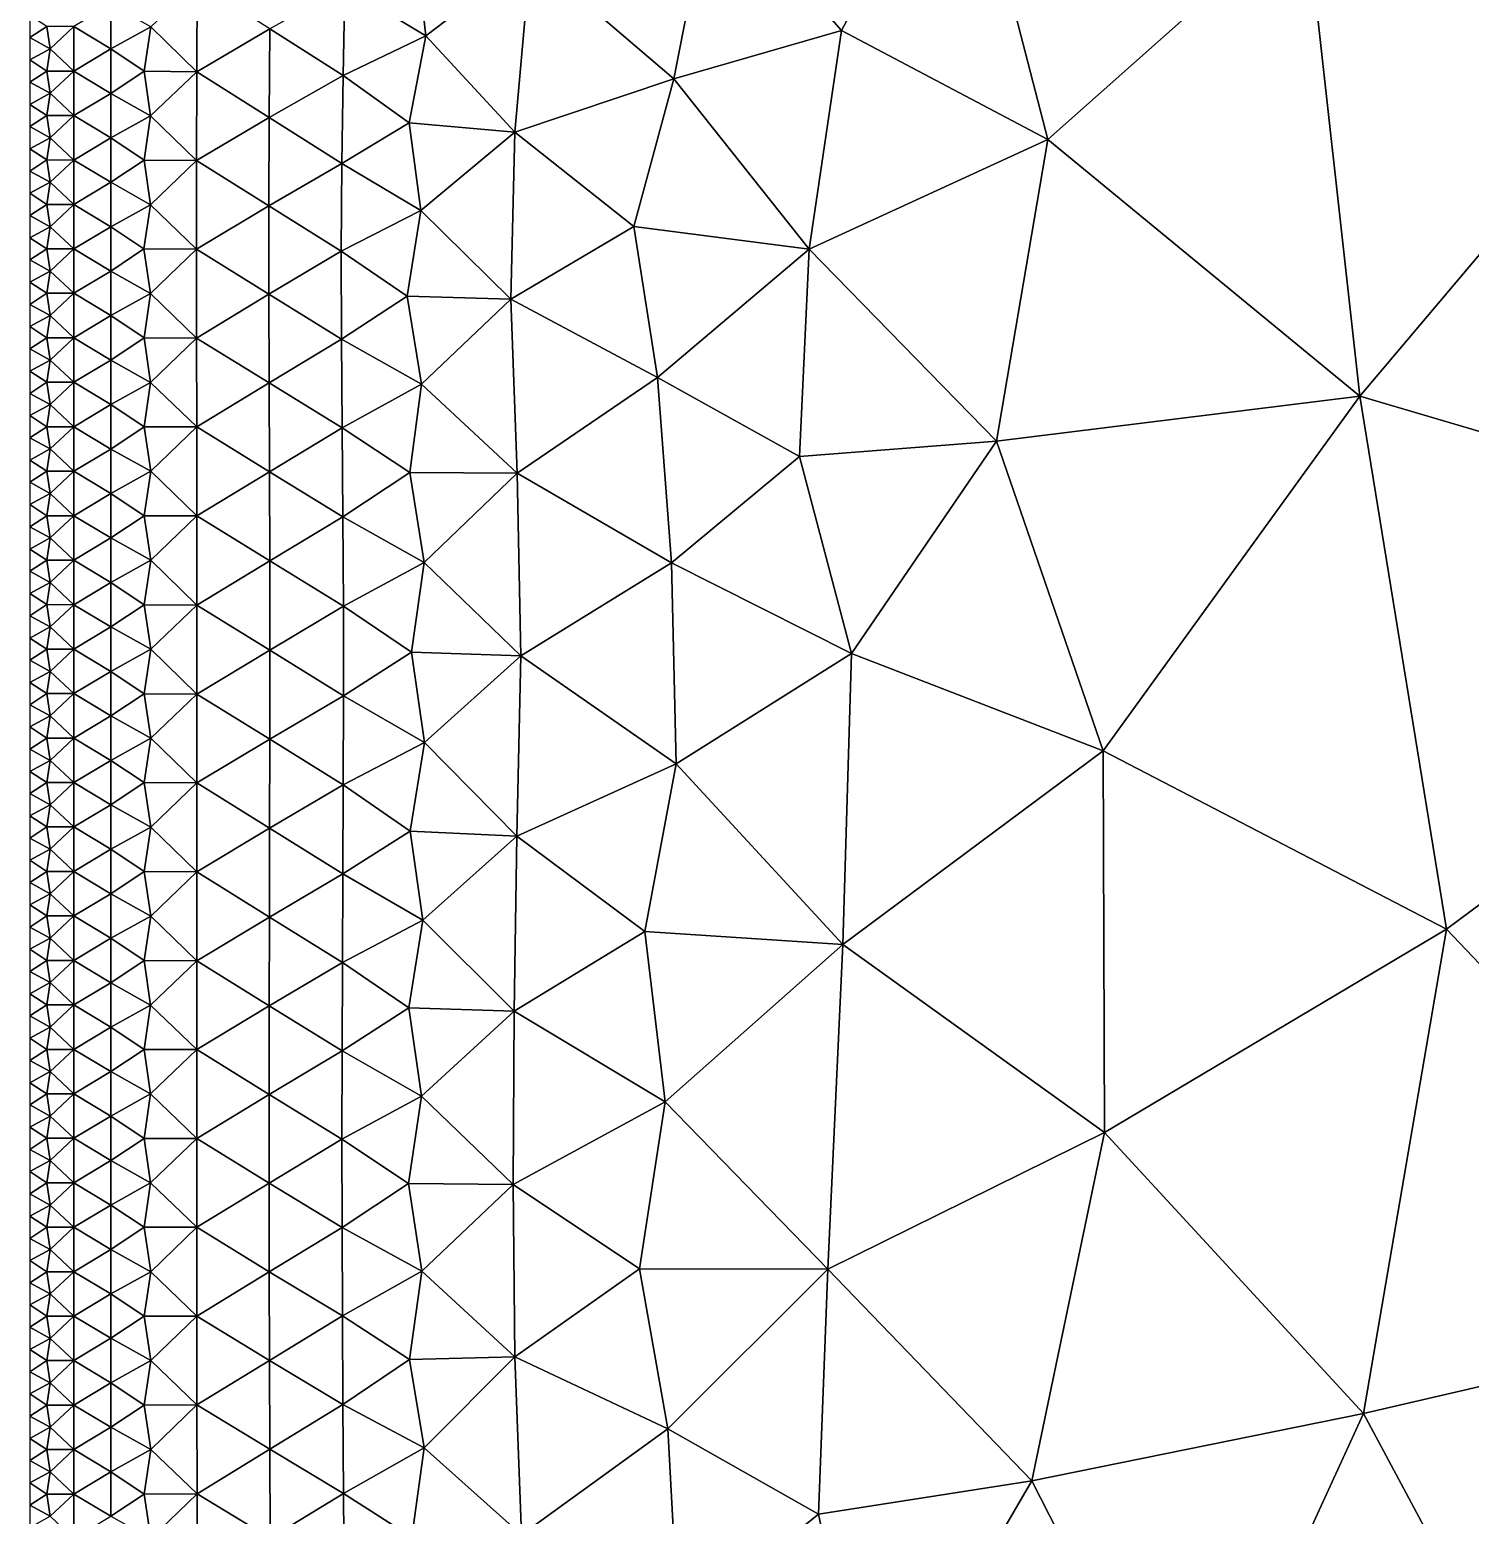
# Model space of a CAD drawing. Header units: metres. Extents: x 0 to 72, y -280 to 0.
# Drawn here: x 0.02 to 12.99, y -133.57 to -120.2 of the extents above; entities that cross this region are included whole.
import ezdxf

# ---------------------------------------------------------------- set-up
doc = ezdxf.new("R2010")
doc.units = ezdxf.units.M

msp = doc.modelspace()

# ---------------------------------------------------------------- linework, layer by layer
at = {"layer": 'layer', "color": 0}
for points in [[(7.32913, -120.209), (8.40694, -118.183), (6.16256, -118.878)], [(9.18448, -121.189), (8.40694, -118.183), (7.32913, -120.209)], [(11.5064, -119.124), (8.40694, -118.183), (9.18448, -121.189)], [(6.16256, -118.878), (4.52826, -119.538), (5.81857, -120.643)], [(6.16256, -118.878), (5.81857, -120.643), (7.32913, -120.209)], [(11.9925, -123.501), (11.5064, -119.124), (9.18448, -121.189)], [(11.9925, -123.501), (14.8073, -120.169), (11.5064, -119.124)], [(3.49313, -119.444), (2.85621, -119.814), (3.58726, -120.256)], [(3.49313, -119.444), (3.58726, -120.256), (4.52826, -119.538)], [(4.52826, -119.538), (3.58726, -120.256), (4.38851, -121.122)], [(4.52826, -119.538), (4.38851, -121.122), (5.81857, -120.643)], [(1.52745, -119.78), (1.10965, -120.176), (1.52442, -120.58)], [(1.52745, -119.78), (1.52442, -120.58), (2.18253, -120.193)], [(2.85621, -119.814), (2.18253, -120.193), (2.84061, -120.612)], [(2.85621, -119.814), (2.84061, -120.612), (3.58726, -120.256)], [(0.02, -120.072), (0.02, -120.272), (0.173459, -120.172)], [(0.750647, -119.974), (0.417788, -120.173), (0.750367, -120.374)], [(0.750647, -119.974), (0.750367, -120.374), (1.10965, -120.176)], [(0.173459, -120.172), (0.02, -120.272), (0.203927, -120.373)], [(0.173459, -120.172), (0.203927, -120.373), (0.417788, -120.173)], [(0.417788, -120.173), (0.203927, -120.373), (0.417686, -120.573)], [(0.417788, -120.173), (0.417686, -120.573), (0.750367, -120.374)], [(1.10965, -120.176), (0.750367, -120.374), (1.04957, -120.575)], [(1.10965, -120.176), (1.04957, -120.575), (1.52442, -120.58)], [(2.18253, -120.193), (1.52442, -120.58), (2.17587, -120.99)], [(2.18253, -120.193), (2.17587, -120.99), (2.84061, -120.612)], [(7.32913, -120.209), (5.81857, -120.643), (7.03527, -122.176)], [(9.18448, -121.189), (7.32913, -120.209), (7.03527, -122.176)], [(17.1751, -125.026), (14.8073, -120.169), (11.9925, -123.501)], [(0.02, -120.272), (0.02, -120.472), (0.203927, -120.373)], [(3.58726, -120.256), (2.84061, -120.612), (3.43519, -121.038)], [(3.58726, -120.256), (3.43519, -121.038), (4.38851, -121.122)], [(0.203927, -120.373), (0.02, -120.472), (0.173428, -120.573)], [(0.02, -120.472), (0.02, -120.673), (0.173428, -120.573)], [(0.203927, -120.373), (0.173428, -120.573), (0.417686, -120.573)], [(0.750367, -120.374), (0.417686, -120.573), (0.750109, -120.774)], [(0.750367, -120.374), (0.750109, -120.774), (1.04957, -120.575)], [(0.173428, -120.573), (0.02, -120.673), (0.20389, -120.773)], [(0.173428, -120.573), (0.20389, -120.773), (0.417686, -120.573)], [(0.417686, -120.573), (0.20389, -120.773), (0.417607, -120.973)], [(0.417686, -120.573), (0.417607, -120.973), (0.750109, -120.774)], [(1.04957, -120.575), (0.750109, -120.774), (1.1085, -120.976)], [(1.04957, -120.575), (1.1085, -120.976), (1.52442, -120.58)], [(1.52442, -120.58), (1.1085, -120.976), (1.52238, -121.379)], [(1.52442, -120.58), (1.52238, -121.379), (2.17587, -120.99)], [(2.84061, -120.612), (2.17587, -120.99), (2.82896, -121.404)], [(2.84061, -120.612), (2.82896, -121.404), (3.43519, -121.038)], [(0.02, -120.673), (0.02, -120.873), (0.20389, -120.773)], [(5.81857, -120.643), (4.38851, -121.122), (5.45849, -121.972)], [(5.81857, -120.643), (5.45849, -121.972), (7.03527, -122.176)], [(0.20389, -120.773), (0.02, -120.873), (0.173404, -120.973)], [(0.02, -120.873), (0.02, -121.073), (0.173404, -120.973)], [(0.20389, -120.773), (0.173404, -120.973), (0.417607, -120.973)], [(0.750109, -120.774), (0.417607, -120.973), (0.749942, -121.174)], [(0.750109, -120.774), (0.749942, -121.174), (1.1085, -120.976)], [(0.173404, -120.973), (0.02, -121.073), (0.203865, -121.173)], [(0.173404, -120.973), (0.203865, -121.173), (0.417607, -120.973)], [(0.417607, -120.973), (0.203865, -121.173), (0.417556, -121.374)], [(0.417607, -120.973), (0.417556, -121.374), (0.749942, -121.174)], [(1.1085, -120.976), (0.749942, -121.174), (1.04886, -121.375)], [(1.1085, -120.976), (1.04886, -121.375), (1.52238, -121.379)], [(2.17587, -120.99), (1.52238, -121.379), (2.17217, -121.786)], [(2.17587, -120.99), (2.17217, -121.786), (2.82896, -121.404)], [(0.02, -121.073), (0.02, -121.273), (0.203865, -121.173)], [(3.43519, -121.038), (2.82896, -121.404), (3.54072, -121.827)], [(3.43519, -121.038), (3.54072, -121.827), (4.38851, -121.122)], [(4.38851, -121.122), (3.54072, -121.827), (4.35033, -122.628)], [(4.38851, -121.122), (4.35033, -122.628), (5.45849, -121.972)], [(0.203865, -121.173), (0.02, -121.273), (0.17339, -121.373)], [(0.02, -121.273), (0.02, -121.473), (0.17339, -121.373)], [(0.203865, -121.173), (0.17339, -121.373), (0.417556, -121.374)], [(0.749942, -121.174), (0.417556, -121.374), (0.749826, -121.574)], [(0.749942, -121.174), (0.749826, -121.574), (1.04886, -121.375)], [(8.72362, -123.906), (9.18448, -121.189), (7.03527, -122.176)], [(8.72362, -123.906), (11.9925, -123.501), (9.18448, -121.189)], [(0.17339, -121.373), (0.02, -121.473), (0.203851, -121.573)], [(0.17339, -121.373), (0.203851, -121.573), (0.417556, -121.374)], [(0.417556, -121.374), (0.203851, -121.573), (0.417534, -121.774)], [(0.417556, -121.374), (0.417534, -121.774), (0.749826, -121.574)], [(1.04886, -121.375), (0.749826, -121.574), (1.10792, -121.776)], [(1.04886, -121.375), (1.10792, -121.776), (1.52238, -121.379)], [(1.52238, -121.379), (1.10792, -121.776), (1.5217, -122.178)], [(1.52238, -121.379), (1.5217, -122.178), (2.17217, -121.786)], [(2.82896, -121.404), (2.17217, -121.786), (2.82473, -122.195)], [(2.82896, -121.404), (2.82473, -122.195), (3.54072, -121.827)], [(0.02, -121.473), (0.02, -121.673), (0.203851, -121.573)], [(0.203851, -121.573), (0.02, -121.673), (0.173385, -121.774)], [(0.02, -121.673), (0.02, -121.873), (0.173385, -121.774)], [(0.203851, -121.573), (0.173385, -121.774), (0.417534, -121.774)], [(0.749826, -121.574), (0.417534, -121.774), (0.749797, -121.974)], [(0.749826, -121.574), (0.749797, -121.974), (1.10792, -121.776)], [(0.173385, -121.774), (0.02, -121.873), (0.203849, -121.974)], [(0.173385, -121.774), (0.203849, -121.974), (0.417534, -121.774)], [(0.417534, -121.774), (0.203849, -121.974), (0.417539, -122.174)], [(0.417534, -121.774), (0.417539, -122.174), (0.749797, -121.974)], [(1.10792, -121.776), (0.749797, -121.974), (1.04869, -122.175)], [(1.10792, -121.776), (1.04869, -122.175), (1.5217, -122.178)], [(2.17217, -121.786), (1.5217, -122.178), (2.17188, -122.582)], [(2.17217, -121.786), (2.17188, -122.582), (2.82473, -122.195)], [(3.54072, -121.827), (2.82473, -122.195), (3.41857, -122.601)], [(3.54072, -121.827), (3.41857, -122.601), (4.35033, -122.628)], [(0.02, -121.873), (0.02, -122.074), (0.203849, -121.974)], [(0.203849, -121.974), (0.02, -122.074), (0.173388, -122.174)], [(0.02, -122.074), (0.02, -122.274), (0.173388, -122.174)], [(0.203849, -121.974), (0.173388, -122.174), (0.417539, -122.174)], [(0.749797, -121.974), (0.417539, -122.174), (0.749825, -122.375)], [(0.749797, -121.974), (0.749825, -122.375), (1.04869, -122.175)], [(5.45849, -121.972), (4.35033, -122.628), (5.67269, -123.331)], [(5.45849, -121.972), (5.67269, -123.331), (7.03527, -122.176)], [(0.173388, -122.174), (0.02, -122.274), (0.203857, -122.374)], [(0.173388, -122.174), (0.203857, -122.374), (0.417539, -122.174)], [(0.417539, -122.174), (0.203857, -122.374), (0.417566, -122.574)], [(0.417539, -122.174), (0.417566, -122.574), (0.749825, -122.375)], [(1.04869, -122.175), (0.749825, -122.375), (1.10797, -122.576)], [(1.04869, -122.175), (1.10797, -122.576), (1.5217, -122.178)], [(1.5217, -122.178), (1.10797, -122.576), (1.52224, -122.977)], [(1.5217, -122.178), (1.52224, -122.977), (2.17188, -122.582)], [(2.82473, -122.195), (2.17188, -122.582), (2.8268, -122.987)], [(2.82473, -122.195), (2.8268, -122.987), (3.41857, -122.601)], [(5.67269, -123.331), (6.95012, -124.042), (7.03527, -122.176)], [(6.95012, -124.042), (8.72362, -123.906), (7.03527, -122.176)], [(0.02, -122.274), (0.02, -122.474), (0.203857, -122.374)], [(0.203857, -122.374), (0.02, -122.474), (0.173398, -122.574)], [(0.02, -122.474), (0.02, -122.674), (0.173398, -122.574)], [(0.203857, -122.374), (0.173398, -122.574), (0.417566, -122.574)], [(0.749825, -122.375), (0.417566, -122.574), (0.749909, -122.775)], [(0.749825, -122.375), (0.749909, -122.775), (1.10797, -122.576)], [(0.173398, -122.574), (0.02, -122.674), (0.203872, -122.774)], [(0.173398, -122.574), (0.203872, -122.774), (0.417566, -122.574)], [(0.417566, -122.574), (0.203872, -122.774), (0.417612, -122.975)], [(0.417566, -122.574), (0.417612, -122.975), (0.749909, -122.775)], [(1.10797, -122.576), (0.749909, -122.775), (1.04898, -122.975)], [(1.10797, -122.576), (1.04898, -122.975), (1.52224, -122.977)], [(2.17188, -122.582), (1.52224, -122.977), (2.17413, -123.38)], [(2.17188, -122.582), (2.17413, -123.38), (2.8268, -122.987)], [(3.41857, -122.601), (2.8268, -122.987), (3.5469, -123.393)], [(3.41857, -122.601), (3.5469, -123.393), (4.35033, -122.628)], [(4.35033, -122.628), (3.5469, -123.393), (4.40708, -124.192)], [(4.35033, -122.628), (4.40708, -124.192), (5.67269, -123.331)], [(0.02, -122.674), (0.02, -122.874), (0.203872, -122.774)], [(0.203872, -122.774), (0.02, -122.874), (0.173413, -122.974)], [(0.02, -122.874), (0.02, -123.074), (0.173413, -122.974)], [(0.203872, -122.774), (0.173413, -122.974), (0.417612, -122.975)], [(0.749909, -122.775), (0.417612, -122.975), (0.750034, -123.175)], [(0.749909, -122.775), (0.750034, -123.175), (1.04898, -122.975)], [(0.173413, -122.974), (0.02, -123.074), (0.203894, -123.175)], [(0.173413, -122.974), (0.203894, -123.175), (0.417612, -122.975)], [(0.417612, -122.975), (0.203894, -123.175), (0.417666, -123.375)], [(0.417612, -122.975), (0.417666, -123.375), (0.750034, -123.175)], [(1.04898, -122.975), (0.750034, -123.175), (1.10845, -123.376)], [(1.04898, -122.975), (1.10845, -123.376), (1.52224, -122.977)], [(1.52224, -122.977), (1.10845, -123.376), (1.52348, -123.777)], [(1.52224, -122.977), (1.52348, -123.777), (2.17413, -123.38)], [(2.8268, -122.987), (2.17413, -123.38), (2.83296, -123.784)], [(2.8268, -122.987), (2.83296, -123.784), (3.5469, -123.393)], [(0.02, -123.074), (0.02, -123.275), (0.203894, -123.175)], [(0.203894, -123.175), (0.02, -123.275), (0.173431, -123.375)], [(0.02, -123.275), (0.02, -123.475), (0.173431, -123.375)], [(0.203894, -123.175), (0.173431, -123.375), (0.417666, -123.375)], [(0.750034, -123.175), (0.417666, -123.375), (0.750172, -123.575)], [(0.750034, -123.175), (0.750172, -123.575), (1.10845, -123.376)], [(0.173431, -123.375), (0.02, -123.475), (0.203917, -123.575)], [(0.173431, -123.375), (0.203917, -123.575), (0.417666, -123.375)], [(0.417666, -123.375), (0.203917, -123.575), (0.417725, -123.775)], [(0.417666, -123.375), (0.417725, -123.775), (0.750172, -123.575)], [(1.10845, -123.376), (0.750172, -123.575), (1.0495, -123.776)], [(1.10845, -123.376), (1.0495, -123.776), (1.52348, -123.777)], [(2.17413, -123.38), (1.52348, -123.777), (2.17743, -124.18)], [(2.17413, -123.38), (2.17743, -124.18), (2.83296, -123.784)], [(3.5469, -123.393), (2.83296, -123.784), (3.44101, -124.187)], [(3.5469, -123.393), (3.44101, -124.187), (4.40708, -124.192)], [(5.67269, -123.331), (4.40708, -124.192), (5.79704, -125.001)], [(5.67269, -123.331), (5.79704, -125.001), (6.95012, -124.042)], [(0.02, -123.475), (0.02, -123.675), (0.203917, -123.575)], [(9.68255, -126.693), (11.9925, -123.501), (8.72362, -123.906)], [(12.7752, -128.299), (11.9925, -123.501), (9.68255, -126.693)], [(12.7752, -128.299), (17.1751, -125.026), (11.9925, -123.501)], [(0.203917, -123.575), (0.02, -123.675), (0.173449, -123.775)], [(0.02, -123.675), (0.02, -123.875), (0.173449, -123.775)], [(0.203917, -123.575), (0.173449, -123.775), (0.417725, -123.775)], [(0.750172, -123.575), (0.417725, -123.775), (0.750323, -123.976)], [(0.750172, -123.575), (0.750323, -123.976), (1.0495, -123.776)], [(0.173449, -123.775), (0.02, -123.875), (0.203941, -123.975)], [(0.173449, -123.775), (0.203941, -123.975), (0.417725, -123.775)], [(0.417725, -123.775), (0.203941, -123.975), (0.41778, -124.176)], [(0.417725, -123.775), (0.41778, -124.176), (0.750323, -123.976)], [(1.0495, -123.776), (0.750323, -123.976), (1.10908, -124.176)], [(1.0495, -123.776), (1.10908, -124.176), (1.52348, -123.777)], [(1.52348, -123.777), (1.10908, -124.176), (1.52475, -124.578)], [(1.52348, -123.777), (1.52475, -124.578), (2.17743, -124.18)], [(2.83296, -123.784), (2.17743, -124.18), (2.83967, -124.585)], [(2.83296, -123.784), (2.83967, -124.585), (3.44101, -124.187)], [(0.02, -123.875), (0.02, -124.075), (0.203941, -123.975)], [(7.41661, -125.815), (8.72362, -123.906), (6.95012, -124.042)], [(9.68255, -126.693), (8.72362, -123.906), (7.41661, -125.815)], [(0.203941, -123.975), (0.02, -124.075), (0.173467, -124.175)], [(0.02, -124.075), (0.02, -124.275), (0.173467, -124.175)], [(0.203941, -123.975), (0.173467, -124.175), (0.41778, -124.176)], [(0.750323, -123.976), (0.41778, -124.176), (0.750449, -124.376)], [(0.750323, -123.976), (0.750449, -124.376), (1.10908, -124.176)], [(7.41661, -125.815), (6.95012, -124.042), (5.79704, -125.001)], [(0.173467, -124.175), (0.02, -124.275), (0.203961, -124.376)], [(0.173467, -124.175), (0.203961, -124.376), (0.41778, -124.176)], [(0.41778, -124.176), (0.203961, -124.376), (0.417826, -124.576)], [(0.41778, -124.176), (0.417826, -124.576), (0.750449, -124.376)], [(1.10908, -124.176), (0.750449, -124.376), (1.05, -124.577)], [(1.10908, -124.176), (1.05, -124.577), (1.52475, -124.578)], [(2.17743, -124.18), (1.52475, -124.578), (2.18014, -124.982)], [(2.17743, -124.18), (2.18014, -124.982), (2.83967, -124.585)], [(3.44101, -124.187), (2.83967, -124.585), (3.57204, -124.997)], [(3.44101, -124.187), (3.57204, -124.997), (4.40708, -124.192)], [(4.40708, -124.192), (3.57204, -124.997), (4.44071, -125.837)], [(4.40708, -124.192), (4.44071, -125.837), (5.79704, -125.001)], [(0.02, -124.275), (0.02, -124.476), (0.203961, -124.376)], [(0.203961, -124.376), (0.02, -124.476), (0.173481, -124.576)], [(0.02, -124.476), (0.02, -124.676), (0.173481, -124.576)], [(0.203961, -124.376), (0.173481, -124.576), (0.417826, -124.576)], [(0.750449, -124.376), (0.417826, -124.576), (0.750559, -124.776)], [(0.750449, -124.376), (0.750559, -124.776), (1.05, -124.577)], [(0.173481, -124.576), (0.02, -124.676), (0.203977, -124.776)], [(0.173481, -124.576), (0.203977, -124.776), (0.417826, -124.576)], [(0.417826, -124.576), (0.203977, -124.776), (0.417859, -124.976)], [(0.417826, -124.576), (0.417859, -124.976), (0.750559, -124.776)], [(1.05, -124.577), (0.750559, -124.776), (1.10956, -124.977)], [(1.05, -124.577), (1.10956, -124.977), (1.52475, -124.578)], [(1.52475, -124.578), (1.10956, -124.977), (1.52552, -125.38)], [(1.52475, -124.578), (1.52552, -125.38), (2.18014, -124.982)], [(2.83967, -124.585), (2.18014, -124.982), (2.84377, -125.39)], [(2.83967, -124.585), (2.84377, -125.39), (3.57204, -124.997)], [(0.02, -124.676), (0.02, -124.876), (0.203977, -124.776)], [(0.203977, -124.776), (0.02, -124.876), (0.173491, -124.976)], [(0.02, -124.876), (0.02, -125.076), (0.173491, -124.976)], [(0.203977, -124.776), (0.173491, -124.976), (0.417859, -124.976)], [(0.750559, -124.776), (0.417859, -124.976), (0.750626, -125.177)], [(0.750559, -124.776), (0.750626, -125.177), (1.10956, -124.977)], [(0.173491, -124.976), (0.02, -125.076), (0.203987, -125.176)], [(0.173491, -124.976), (0.203987, -125.176), (0.417859, -124.976)], [(0.417859, -124.976), (0.203987, -125.176), (0.417877, -125.377)], [(0.417859, -124.976), (0.417877, -125.377), (0.750626, -125.177)], [(1.10956, -124.977), (0.750626, -125.177), (1.05028, -125.378)], [(1.10956, -124.977), (1.05028, -125.378), (1.52552, -125.38)], [(2.18014, -124.982), (1.52552, -125.38), (2.18124, -125.785)], [(2.18014, -124.982), (2.18124, -125.785), (2.84377, -125.39)], [(3.57204, -124.997), (2.84377, -125.39), (3.45593, -125.805)], [(3.57204, -124.997), (3.45593, -125.805), (4.44071, -125.837)], [(5.79704, -125.001), (4.44071, -125.837), (5.83865, -126.81)], [(5.79704, -125.001), (5.83865, -126.81), (7.41661, -125.815)], [(16.0377, -131.729), (17.1751, -125.026), (12.7752, -128.299)], [(0.02, -125.076), (0.02, -125.276), (0.203987, -125.176)], [(0.203987, -125.176), (0.02, -125.276), (0.173496, -125.376)], [(0.02, -125.276), (0.02, -125.476), (0.173496, -125.376)], [(0.203987, -125.176), (0.173496, -125.376), (0.417877, -125.377)], [(0.750626, -125.177), (0.417877, -125.377), (0.750662, -125.577)], [(0.750626, -125.177), (0.750662, -125.577), (1.05028, -125.378)], [(0.173496, -125.376), (0.02, -125.476), (0.203991, -125.577)], [(0.173496, -125.376), (0.203991, -125.577), (0.417877, -125.377)], [(0.417877, -125.377), (0.203991, -125.577), (0.417881, -125.777)], [(0.417877, -125.377), (0.417881, -125.777), (0.750662, -125.577)], [(1.05028, -125.378), (0.750662, -125.577), (1.10974, -125.778)], [(1.05028, -125.378), (1.10974, -125.778), (1.52552, -125.38)], [(1.52552, -125.38), (1.10974, -125.778), (1.52559, -126.181)], [(1.52552, -125.38), (1.52559, -126.181), (2.18124, -125.785)], [(2.84377, -125.39), (2.18124, -125.785), (2.84411, -126.196)], [(2.84377, -125.39), (2.84411, -126.196), (3.45593, -125.805)], [(0.02, -125.476), (0.02, -125.677), (0.203991, -125.577)], [(0.203991, -125.577), (0.02, -125.677), (0.173497, -125.777)], [(0.02, -125.677), (0.02, -125.877), (0.173497, -125.777)], [(0.203991, -125.577), (0.173497, -125.777), (0.417881, -125.777)], [(0.750662, -125.577), (0.417881, -125.777), (0.750657, -125.978)], [(0.750662, -125.577), (0.750657, -125.978), (1.10974, -125.778)], [(0.173497, -125.777), (0.02, -125.877), (0.203989, -125.977)], [(0.173497, -125.777), (0.203989, -125.977), (0.417881, -125.777)], [(0.417881, -125.777), (0.203989, -125.977), (0.417871, -126.177)], [(0.417881, -125.777), (0.417871, -126.177), (0.750657, -125.978)], [(1.10974, -125.778), (0.750657, -125.978), (1.05028, -126.179)], [(1.10974, -125.778), (1.05028, -126.179), (1.52559, -126.181)], [(2.18124, -125.785), (1.52559, -126.181), (2.18064, -126.588)], [(2.18124, -125.785), (2.18064, -126.588), (2.84411, -126.196)], [(3.45593, -125.805), (2.84411, -126.196), (3.57284, -126.617)], [(3.45593, -125.805), (3.57284, -126.617), (4.44071, -125.837)], [(4.44071, -125.837), (3.57284, -126.617), (4.40543, -127.462)], [(4.44071, -125.837), (4.40543, -127.462), (5.83865, -126.81)], [(7.34015, -128.435), (7.41661, -125.815), (5.83865, -126.81)], [(7.34015, -128.435), (9.68255, -126.693), (7.41661, -125.815)], [(0.02, -125.877), (0.02, -126.077), (0.203989, -125.977)], [(0.203989, -125.977), (0.02, -126.077), (0.173493, -126.177)], [(0.02, -126.077), (0.02, -126.277), (0.173493, -126.177)], [(0.203989, -125.977), (0.173493, -126.177), (0.417871, -126.177)], [(0.750657, -125.978), (0.417871, -126.177), (0.750622, -126.378)], [(0.750657, -125.978), (0.750622, -126.378), (1.05028, -126.179)], [(0.173493, -126.177), (0.02, -126.277), (0.203983, -126.377)], [(0.173493, -126.177), (0.203983, -126.377), (0.417871, -126.177)], [(0.417871, -126.177), (0.203983, -126.377), (0.417851, -126.578)], [(0.417871, -126.177), (0.417851, -126.578), (0.750622, -126.378)], [(1.05028, -126.179), (0.750622, -126.378), (1.10962, -126.579)], [(1.05028, -126.179), (1.10962, -126.579), (1.52559, -126.181)], [(1.52559, -126.181), (1.10962, -126.579), (1.5251, -126.982)], [(1.52559, -126.181), (1.5251, -126.982), (2.18064, -126.588)], [(2.84411, -126.196), (2.18064, -126.588), (2.84136, -126.999)], [(2.84411, -126.196), (2.84136, -126.999), (3.57284, -126.617)], [(0.02, -126.277), (0.02, -126.477), (0.203983, -126.377)], [(0.203983, -126.377), (0.02, -126.477), (0.173486, -126.577)], [(0.02, -126.477), (0.02, -126.677), (0.173486, -126.577)], [(0.203983, -126.377), (0.173486, -126.577), (0.417851, -126.578)], [(0.750622, -126.378), (0.417851, -126.578), (0.750565, -126.778)], [(0.750622, -126.378), (0.750565, -126.778), (1.10962, -126.579)], [(0.173486, -126.577), (0.02, -126.677), (0.203973, -126.778)], [(0.173486, -126.577), (0.203973, -126.778), (0.417851, -126.578)], [(0.417851, -126.578), (0.203973, -126.778), (0.417824, -126.978)], [(0.417851, -126.578), (0.417824, -126.978), (0.750565, -126.778)], [(1.10962, -126.579), (0.750565, -126.778), (1.05007, -126.979)], [(1.10962, -126.579), (1.05007, -126.979), (1.5251, -126.982)], [(2.18064, -126.588), (1.5251, -126.982), (2.17899, -127.389)], [(2.18064, -126.588), (2.17899, -127.389), (2.84136, -126.999)], [(3.57284, -126.617), (2.84136, -126.999), (3.44472, -127.416)], [(3.57284, -126.617), (3.44472, -127.416), (4.40543, -127.462)], [(0.02, -126.677), (0.02, -126.878), (0.203973, -126.778)], [(9.69442, -130.127), (9.68255, -126.693), (7.34015, -128.435)], [(9.69442, -130.127), (12.7752, -128.299), (9.68255, -126.693)], [(0.203973, -126.778), (0.02, -126.878), (0.173477, -126.978)], [(0.02, -126.878), (0.02, -127.078), (0.173477, -126.978)], [(0.203973, -126.778), (0.173477, -126.978), (0.417824, -126.978)], [(0.750565, -126.778), (0.417824, -126.978), (0.750491, -127.179)], [(0.750565, -126.778), (0.750491, -127.179), (1.05007, -126.979)], [(5.83865, -126.81), (4.40543, -127.462), (5.55807, -128.32)], [(5.83865, -126.81), (5.55807, -128.32), (7.34015, -128.435)], [(0.173477, -126.978), (0.02, -127.078), (0.203961, -127.178)], [(0.173477, -126.978), (0.203961, -127.178), (0.417824, -126.978)], [(0.417824, -126.978), (0.203961, -127.178), (0.417795, -127.378)], [(0.417824, -126.978), (0.417795, -127.378), (0.750491, -127.179)], [(1.05007, -126.979), (0.750491, -127.179), (1.10931, -127.38)], [(1.05007, -126.979), (1.10931, -127.38), (1.5251, -126.982)], [(1.5251, -126.982), (1.10931, -127.38), (1.52438, -127.783)], [(1.5251, -126.982), (1.52438, -127.783), (2.17899, -127.389)], [(2.84136, -126.999), (2.17899, -127.389), (2.83743, -127.799)], [(2.84136, -126.999), (2.83743, -127.799), (3.44472, -127.416)], [(0.02, -127.078), (0.02, -127.278), (0.203961, -127.178)], [(0.203961, -127.178), (0.02, -127.278), (0.173468, -127.378)], [(0.02, -127.278), (0.02, -127.478), (0.173468, -127.378)], [(0.203961, -127.178), (0.173468, -127.378), (0.417795, -127.378)], [(0.750491, -127.179), (0.417795, -127.378), (0.750418, -127.579)], [(0.750491, -127.179), (0.750418, -127.579), (1.10931, -127.38)], [(0.173468, -127.378), (0.02, -127.478), (0.203949, -127.578)], [(0.173468, -127.378), (0.203949, -127.578), (0.417795, -127.378)], [(0.417795, -127.378), (0.203949, -127.578), (0.417765, -127.779)], [(0.417795, -127.378), (0.417765, -127.779), (0.750418, -127.579)], [(1.10931, -127.38), (0.750418, -127.579), (1.04978, -127.78)], [(1.10931, -127.38), (1.04978, -127.78), (1.52438, -127.783)], [(2.17899, -127.389), (1.52438, -127.783), (2.17719, -128.189)], [(2.17899, -127.389), (2.17719, -128.189), (2.83743, -127.799)], [(3.44472, -127.416), (2.83743, -127.799), (3.55741, -128.217)], [(3.44472, -127.416), (3.55741, -128.217), (4.40543, -127.462)], [(0.02, -127.478), (0.02, -127.678), (0.203949, -127.578)], [(0.203949, -127.578), (0.02, -127.678), (0.173459, -127.778)], [(0.203949, -127.578), (0.173459, -127.778), (0.417765, -127.779)], [(4.40543, -127.462), (3.55741, -128.217), (4.3808, -129.035)], [(4.40543, -127.462), (4.3808, -129.035), (5.55807, -128.32)], [(0.02, -127.678), (0.02, -127.878), (0.173459, -127.778)], [(0.750418, -127.579), (0.417765, -127.779), (0.750341, -127.979)], [(0.750418, -127.579), (0.750341, -127.979), (1.04978, -127.78)], [(0.173459, -127.778), (0.02, -127.878), (0.203938, -127.979)], [(0.173459, -127.778), (0.203938, -127.979), (0.417765, -127.779)], [(0.417765, -127.779), (0.203938, -127.979), (0.417738, -128.179)], [(0.417765, -127.779), (0.417738, -128.179), (0.750341, -127.979)], [(1.04978, -127.78), (0.750341, -127.979), (1.10898, -128.18)], [(1.04978, -127.78), (1.10898, -128.18), (1.52438, -127.783)], [(1.52438, -127.783), (1.10898, -128.18), (1.52372, -128.583)], [(1.52438, -127.783), (1.52372, -128.583), (2.17719, -128.189)], [(2.83743, -127.799), (2.17719, -128.189), (2.8342, -128.597)], [(2.83743, -127.799), (2.8342, -128.597), (3.55741, -128.217)], [(0.02, -127.878), (0.02, -128.078), (0.203938, -127.979)], [(0.203938, -127.979), (0.02, -128.078), (0.17345, -128.179)], [(0.203938, -127.979), (0.17345, -128.179), (0.417738, -128.179)], [(0.750341, -127.979), (0.417738, -128.179), (0.75028, -128.38)], [(0.750341, -127.979), (0.75028, -128.38), (1.10898, -128.18)], [(0.02, -128.078), (0.02, -128.279), (0.17345, -128.179)], [(0.17345, -128.179), (0.02, -128.279), (0.203928, -128.379)], [(0.17345, -128.179), (0.203928, -128.379), (0.417738, -128.179)], [(0.417738, -128.179), (0.203928, -128.379), (0.417716, -128.579)], [(0.417738, -128.179), (0.417716, -128.579), (0.75028, -128.38)], [(1.10898, -128.18), (0.75028, -128.38), (1.04954, -128.58)], [(1.10898, -128.18), (1.04954, -128.58), (1.52372, -128.583)], [(2.17719, -128.189), (1.52372, -128.583), (2.17581, -128.987)], [(2.17719, -128.189), (2.17581, -128.987), (2.8342, -128.597)], [(3.55741, -128.217), (2.8342, -128.597), (3.43321, -129.006)], [(3.55741, -128.217), (3.43321, -129.006), (4.3808, -129.035)], [(0.02, -128.279), (0.02, -128.479), (0.203928, -128.379)], [(0.203928, -128.379), (0.02, -128.479), (0.173443, -128.579)], [(0.203928, -128.379), (0.173443, -128.579), (0.417716, -128.579)], [(0.75028, -128.38), (0.417716, -128.579), (0.750224, -128.78)], [(0.75028, -128.38), (0.750224, -128.78), (1.04954, -128.58)], [(5.55807, -128.32), (4.3808, -129.035), (5.74025, -129.852)], [(5.55807, -128.32), (5.74025, -129.852), (7.34015, -128.435)], [(12.0256, -132.658), (12.7752, -128.299), (9.69442, -130.127)], [(16.0377, -131.729), (12.7752, -128.299), (12.0256, -132.658)], [(0.02, -128.479), (0.02, -128.679), (0.173443, -128.579)], [(7.20359, -131.357), (7.34015, -128.435), (5.74025, -129.852)], [(7.20359, -131.357), (9.69442, -130.127), (7.34015, -128.435)], [(0.173443, -128.579), (0.02, -128.679), (0.20392, -128.779)], [(0.173443, -128.579), (0.20392, -128.779), (0.417716, -128.579)], [(0.417716, -128.579), (0.20392, -128.779), (0.417699, -128.979)], [(0.417716, -128.579), (0.417699, -128.979), (0.750224, -128.78)], [(1.04954, -128.58), (0.750224, -128.78), (1.10874, -128.981)], [(1.04954, -128.58), (1.10874, -128.981), (1.52372, -128.583)], [(1.52372, -128.583), (1.10874, -128.981), (1.5233, -129.382)], [(1.52372, -128.583), (1.5233, -129.382), (2.17581, -128.987)], [(2.8342, -128.597), (2.17581, -128.987), (2.83185, -129.393)], [(2.8342, -128.597), (2.83185, -129.393), (3.43321, -129.006)], [(0.02, -128.679), (0.02, -128.879), (0.20392, -128.779)], [(0.20392, -128.779), (0.02, -128.879), (0.173439, -128.979)], [(0.20392, -128.779), (0.173439, -128.979), (0.417699, -128.979)], [(0.750224, -128.78), (0.417699, -128.979), (0.75019, -129.18)], [(0.750224, -128.78), (0.75019, -129.18), (1.10874, -128.981)], [(0.02, -128.879), (0.02, -129.079), (0.173439, -128.979)], [(0.173439, -128.979), (0.02, -129.079), (0.203915, -129.179)], [(0.173439, -128.979), (0.203915, -129.179), (0.417699, -128.979)], [(0.417699, -128.979), (0.203915, -129.179), (0.417689, -129.38)], [(0.417699, -128.979), (0.417689, -129.38), (0.75019, -129.18)], [(1.10874, -128.981), (0.75019, -129.18), (1.04939, -129.381)], [(1.10874, -128.981), (1.04939, -129.381), (1.5233, -129.382)], [(2.17581, -128.987), (1.5233, -129.382), (2.17507, -129.785)], [(2.17581, -128.987), (2.17507, -129.785), (2.83185, -129.393)], [(3.43321, -129.006), (2.83185, -129.393), (3.5482, -129.8)], [(3.43321, -129.006), (3.5482, -129.8), (4.3808, -129.035)], [(4.3808, -129.035), (3.5482, -129.8), (4.37111, -130.595)], [(4.3808, -129.035), (4.37111, -130.595), (5.74025, -129.852)], [(0.02, -129.079), (0.02, -129.279), (0.203915, -129.179)], [(0.203915, -129.179), (0.02, -129.279), (0.173436, -129.38)], [(0.203915, -129.179), (0.173436, -129.38), (0.417689, -129.38)], [(0.75019, -129.18), (0.417689, -129.38), (0.750168, -129.58)], [(0.75019, -129.18), (0.750168, -129.58), (1.04939, -129.381)], [(0.02, -129.279), (0.02, -129.48), (0.173436, -129.38)], [(0.173436, -129.38), (0.02, -129.48), (0.203912, -129.58)], [(0.173436, -129.38), (0.203912, -129.58), (0.417689, -129.38)], [(0.417689, -129.38), (0.203912, -129.58), (0.417686, -129.78)], [(0.417689, -129.38), (0.417686, -129.78), (0.750168, -129.58)], [(1.04939, -129.381), (0.750168, -129.58), (1.10863, -129.781)], [(1.04939, -129.381), (1.10863, -129.781), (1.5233, -129.382)], [(1.5233, -129.382), (1.10863, -129.781), (1.52321, -130.182)], [(1.5233, -129.382), (1.52321, -130.182), (2.17507, -129.785)], [(2.83185, -129.393), (2.17507, -129.785), (2.83097, -130.188)], [(2.83185, -129.393), (2.83097, -130.188), (3.5482, -129.8)], [(0.02, -129.48), (0.02, -129.68), (0.203912, -129.58)], [(0.203912, -129.58), (0.02, -129.68), (0.173435, -129.78)], [(0.203912, -129.58), (0.173435, -129.78), (0.417686, -129.78)], [(0.750168, -129.58), (0.417686, -129.78), (0.750167, -129.98)], [(0.750168, -129.58), (0.750167, -129.98), (1.10863, -129.781)], [(0.02, -129.68), (0.02, -129.88), (0.173435, -129.78)], [(0.173435, -129.78), (0.02, -129.88), (0.203913, -129.98)], [(0.173435, -129.78), (0.203913, -129.98), (0.417686, -129.78)], [(0.417686, -129.78), (0.203913, -129.98), (0.417691, -130.18)], [(0.417686, -129.78), (0.417691, -130.18), (0.750167, -129.98)], [(1.10863, -129.781), (0.750167, -129.98), (1.04937, -130.181)], [(1.10863, -129.781), (1.04937, -130.181), (1.52321, -130.182)], [(2.17507, -129.785), (1.52321, -130.182), (2.17517, -130.583)], [(2.17507, -129.785), (2.17517, -130.583), (2.83097, -130.188)], [(3.5482, -129.8), (2.83097, -130.188), (3.42948, -130.588)], [(3.5482, -129.8), (3.42948, -130.588), (4.37111, -130.595)], [(0.02, -129.88), (0.02, -130.08), (0.203913, -129.98)], [(0.203913, -129.98), (0.02, -130.08), (0.173437, -130.18)], [(0.203913, -129.98), (0.173437, -130.18), (0.417691, -130.18)], [(0.750167, -129.98), (0.417691, -130.18), (0.750186, -130.381)], [(0.750167, -129.98), (0.750186, -130.381), (1.04937, -130.181)], [(5.74025, -129.852), (4.37111, -130.595), (5.50993, -131.356)], [(5.74025, -129.852), (5.50993, -131.356), (7.20359, -131.357)], [(0.02, -130.08), (0.02, -130.28), (0.173437, -130.18)], [(0.173437, -130.18), (0.02, -130.28), (0.203916, -130.38)], [(0.173437, -130.18), (0.203916, -130.38), (0.417691, -130.18)], [(0.417691, -130.18), (0.203916, -130.38), (0.417703, -130.581)], [(0.417691, -130.18), (0.417703, -130.581), (0.750186, -130.381)], [(1.04937, -130.181), (0.750186, -130.381), (1.10869, -130.581)], [(1.04937, -130.181), (1.10869, -130.581), (1.52321, -130.182)], [(1.52321, -130.182), (1.10869, -130.581), (1.52352, -130.981)], [(1.52321, -130.182), (1.52352, -130.981), (2.17517, -130.583)], [(2.83097, -130.188), (2.17517, -130.583), (2.83178, -130.982)], [(2.83097, -130.188), (2.83178, -130.982), (3.42948, -130.588)], [(9.0418, -133.265), (9.69442, -130.127), (7.20359, -131.357)], [(12.0256, -132.658), (9.69442, -130.127), (9.0418, -133.265)], [(0.02, -130.28), (0.02, -130.48), (0.203916, -130.38)], [(0.203916, -130.38), (0.02, -130.48), (0.173441, -130.58)], [(0.203916, -130.38), (0.173441, -130.58), (0.417703, -130.581)], [(0.750186, -130.381), (0.417703, -130.581), (0.750225, -130.781)], [(0.750186, -130.381), (0.750225, -130.781), (1.10869, -130.581)], [(0.02, -130.48), (0.02, -130.681), (0.173441, -130.58)], [(0.173441, -130.58), (0.02, -130.681), (0.203924, -130.781)], [(0.173441, -130.58), (0.203924, -130.781), (0.417703, -130.581)], [(0.417703, -130.581), (0.203924, -130.781), (0.417725, -130.981)], [(0.417703, -130.581), (0.417725, -130.981), (0.750225, -130.781)], [(1.10869, -130.581), (0.750225, -130.781), (1.04951, -130.981)], [(1.10869, -130.581), (1.04951, -130.981), (1.52352, -130.981)], [(2.17517, -130.583), (1.52352, -130.981), (2.17625, -131.381)], [(2.17517, -130.583), (2.17625, -131.381), (2.83178, -130.982)], [(3.42948, -130.588), (2.83178, -130.982), (3.55024, -131.377)], [(3.42948, -130.588), (3.55024, -131.377), (4.37111, -130.595)], [(4.37111, -130.595), (3.55024, -131.377), (4.38561, -132.147)], [(4.37111, -130.595), (4.38561, -132.147), (5.50993, -131.356)], [(0.02, -130.681), (0.02, -130.881), (0.203924, -130.781)], [(0.203924, -130.781), (0.02, -130.881), (0.173448, -130.981)], [(0.203924, -130.781), (0.173448, -130.981), (0.417725, -130.981)], [(0.750225, -130.781), (0.417725, -130.981), (0.750288, -131.181)], [(0.750225, -130.781), (0.750288, -131.181), (1.04951, -130.981)], [(0.02, -130.881), (0.02, -131.081), (0.173448, -130.981)], [(0.173448, -130.981), (0.02, -131.081), (0.203934, -131.181)], [(0.173448, -130.981), (0.203934, -131.181), (0.417725, -130.981)], [(0.417725, -130.981), (0.203934, -131.181), (0.417754, -131.381)], [(0.417725, -130.981), (0.417754, -131.381), (0.750288, -131.181)], [(1.04951, -130.981), (0.750288, -131.181), (1.10895, -131.381)], [(1.04951, -130.981), (1.10895, -131.381), (1.52352, -130.981)], [(1.52352, -130.981), (1.10895, -131.381), (1.52424, -131.781)], [(1.52352, -130.981), (1.52424, -131.781), (2.17625, -131.381)], [(2.83178, -130.982), (2.17625, -131.381), (2.83458, -131.778)], [(2.83178, -130.982), (2.83458, -131.778), (3.55024, -131.377)], [(0.02, -131.081), (0.02, -131.281), (0.203934, -131.181)], [(0.203934, -131.181), (0.02, -131.281), (0.173458, -131.381)], [(0.203934, -131.181), (0.173458, -131.381), (0.417754, -131.381)], [(0.750288, -131.181), (0.417754, -131.381), (0.750366, -131.581)], [(0.750288, -131.181), (0.750366, -131.581), (1.10895, -131.381)], [(0.02, -131.281), (0.02, -131.481), (0.173458, -131.381)], [(0.173458, -131.381), (0.02, -131.481), (0.203948, -131.581)], [(0.173458, -131.381), (0.203948, -131.581), (0.417754, -131.381)], [(0.417754, -131.381), (0.203948, -131.581), (0.41779, -131.781)], [(0.417754, -131.381), (0.41779, -131.781), (0.750366, -131.581)], [(1.10895, -131.381), (0.750366, -131.581), (1.04981, -131.781)], [(1.10895, -131.381), (1.04981, -131.781), (1.52424, -131.781)], [(2.17625, -131.381), (1.52424, -131.781), (2.17837, -132.18)], [(2.17625, -131.381), (2.17837, -132.18), (2.83458, -131.778)], [(3.55024, -131.377), (2.83458, -131.778), (3.43834, -132.171)], [(3.55024, -131.377), (3.43834, -132.171), (4.38561, -132.147)], [(5.50993, -131.356), (4.38561, -132.147), (5.76563, -132.797)], [(5.50993, -131.356), (5.76563, -132.797), (7.20359, -131.357)], [(7.12126, -133.565), (7.20359, -131.357), (5.76563, -132.797)], [(9.0418, -133.265), (7.20359, -131.357), (7.12126, -133.565)], [(0.02, -131.481), (0.02, -131.681), (0.203948, -131.581)], [(0.203948, -131.581), (0.02, -131.681), (0.173469, -131.781)], [(0.203948, -131.581), (0.173469, -131.781), (0.41779, -131.781)], [(0.750366, -131.581), (0.41779, -131.781), (0.750469, -131.981)], [(0.750366, -131.581), (0.750469, -131.981), (1.04981, -131.781)], [(0.02, -131.681), (0.02, -131.882), (0.173469, -131.781)], [(0.173469, -131.781), (0.02, -131.882), (0.203964, -131.982)], [(0.173469, -131.781), (0.203964, -131.982), (0.41779, -131.781)], [(0.41779, -131.781), (0.203964, -131.982), (0.417832, -132.182)], [(0.41779, -131.781), (0.417832, -132.182), (0.750469, -131.981)], [(1.04981, -131.781), (0.750469, -131.981), (1.10938, -132.181)], [(1.04981, -131.781), (1.10938, -132.181), (1.52424, -131.781)], [(1.52424, -131.781), (1.10938, -132.181), (1.52529, -132.581)], [(1.52424, -131.781), (1.52529, -132.581), (2.17837, -132.18)], [(2.83458, -131.778), (2.17837, -132.18), (2.83985, -132.576)], [(2.83458, -131.778), (2.83985, -132.576), (3.43834, -132.171)], [(14.0209, -136.383), (16.0377, -131.729), (12.0256, -132.658)], [(0.02, -131.882), (0.02, -132.082), (0.203964, -131.982)], [(0.203964, -131.982), (0.02, -132.082), (0.173483, -132.182)], [(0.203964, -131.982), (0.173483, -132.182), (0.417832, -132.182)], [(0.750469, -131.981), (0.417832, -132.182), (0.750574, -132.382)], [(0.750469, -131.981), (0.750574, -132.382), (1.10938, -132.181)], [(0.02, -132.082), (0.02, -132.282), (0.173483, -132.182)], [(0.173483, -132.182), (0.02, -132.282), (0.203982, -132.382)], [(0.173483, -132.182), (0.203982, -132.382), (0.417832, -132.182)], [(0.417832, -132.182), (0.203982, -132.382), (0.417877, -132.582)], [(0.417832, -132.182), (0.417877, -132.582), (0.750574, -132.382)], [(1.10938, -132.181), (0.750574, -132.382), (1.05022, -132.582)], [(1.10938, -132.181), (1.05022, -132.582), (1.52529, -132.581)], [(2.17837, -132.18), (1.52529, -132.581), (2.18118, -132.98)], [(2.17837, -132.18), (2.18118, -132.98), (2.83985, -132.576)], [(3.43834, -132.171), (2.83985, -132.576), (3.57035, -132.967)], [(3.43834, -132.171), (3.57035, -132.967), (4.38561, -132.147)], [(4.38561, -132.147), (3.57035, -132.967), (4.44686, -133.749)], [(4.38561, -132.147), (4.44686, -133.749), (5.76563, -132.797)], [(0.02, -132.282), (0.02, -132.482), (0.203982, -132.382)], [(0.203982, -132.382), (0.02, -132.482), (0.173497, -132.582)], [(0.203982, -132.382), (0.173497, -132.582), (0.417877, -132.582)], [(0.750574, -132.382), (0.417877, -132.582), (0.750696, -132.782)], [(0.750574, -132.382), (0.750696, -132.782), (1.05022, -132.582)], [(0.02, -132.482), (0.02, -132.682), (0.173497, -132.582)], [(0.173497, -132.582), (0.02, -132.682), (0.204, -132.782)], [(0.173497, -132.582), (0.204, -132.782), (0.417877, -132.582)], [(0.417877, -132.582), (0.204, -132.782), (0.417922, -132.982)], [(0.417877, -132.582), (0.417922, -132.982), (0.750696, -132.782)], [(1.05022, -132.582), (0.750696, -132.782), (1.1099, -132.982)], [(1.05022, -132.582), (1.1099, -132.982), (1.52529, -132.581)], [(1.52529, -132.581), (1.1099, -132.982), (1.52644, -133.382)], [(1.52529, -132.581), (1.52644, -133.382), (2.18118, -132.98)], [(2.83985, -132.576), (2.18118, -132.98), (2.84584, -133.377)], [(2.83985, -132.576), (2.84584, -133.377), (3.57035, -132.967)], [(10.4665, -136.06), (12.0256, -132.658), (9.0418, -133.265)], [(14.0209, -136.383), (12.0256, -132.658), (10.4665, -136.06)], [(0.02, -132.682), (0.02, -132.882), (0.204, -132.782)], [(0.204, -132.782), (0.02, -132.882), (0.173511, -132.982)], [(0.204, -132.782), (0.173511, -132.982), (0.417922, -132.982)], [(0.750696, -132.782), (0.417922, -132.982), (0.750805, -133.182)], [(0.750696, -132.782), (0.750805, -133.182), (1.1099, -132.982)], [(0.02, -132.882), (0.02, -133.082), (0.173511, -132.982)], [(5.76563, -132.797), (4.44686, -133.749), (5.86156, -134.574)], [(5.76563, -132.797), (5.86156, -134.574), (7.12126, -133.565)], [(0.173511, -132.982), (0.02, -133.082), (0.204018, -133.183)], [(0.173511, -132.982), (0.204018, -133.183), (0.417922, -132.982)], [(0.417922, -132.982), (0.204018, -133.183), (0.417965, -133.383)], [(0.417922, -132.982), (0.417965, -133.383), (0.750805, -133.182)], [(1.1099, -132.982), (0.750805, -133.182), (1.05065, -133.383)], [(1.1099, -132.982), (1.05065, -133.383), (1.52644, -133.382)], [(2.18118, -132.98), (1.52644, -133.382), (2.18391, -133.781)], [(2.18118, -132.98), (2.18391, -133.781), (2.84584, -133.377)], [(3.57035, -132.967), (2.84584, -133.377), (3.46133, -133.772)], [(3.57035, -132.967), (3.46133, -133.772), (4.44686, -133.749)], [(0.02, -133.082), (0.02, -133.283), (0.204018, -133.183)], [(0.204018, -133.183), (0.02, -133.283), (0.173524, -133.383)], [(0.204018, -133.183), (0.173524, -133.383), (0.417965, -133.383)], [(0.750805, -133.182), (0.417965, -133.383), (0.750917, -133.583)], [(0.750805, -133.182), (0.750917, -133.583), (1.05065, -133.383)], [(0.02, -133.283), (0.02, -133.483), (0.173524, -133.383)], [(7.58885, -135.758), (9.0418, -133.265), (7.12126, -133.565)], [(10.4665, -136.06), (9.0418, -133.265), (7.58885, -135.758)], [(0.173524, -133.383), (0.02, -133.483), (0.204034, -133.583)], [(0.173524, -133.383), (0.204034, -133.583), (0.417965, -133.383)], [(0.417965, -133.383), (0.204034, -133.583), (0.418003, -133.783)], [(0.417965, -133.383), (0.418003, -133.783), (0.750917, -133.583)], [(1.05065, -133.383), (0.750917, -133.583), (1.1104, -133.783)], [(1.05065, -133.383), (1.1104, -133.783), (1.52644, -133.382)], [(1.52644, -133.382), (1.1104, -133.783), (1.52742, -134.183)], [(1.52644, -133.382), (1.52742, -134.183), (2.18391, -133.781)], [(2.84584, -133.377), (2.18391, -133.781), (2.8509, -134.18)], [(2.84584, -133.377), (2.8509, -134.18), (3.46133, -133.772)], [(0.02, -133.483), (0.02, -133.683), (0.204034, -133.583)], [(7.12126, -133.565), (5.86156, -134.574), (7.58885, -135.758)]]:
    msp.add_3dface(points, dxfattribs=at)

doc.saveas('drawing.dxf')
